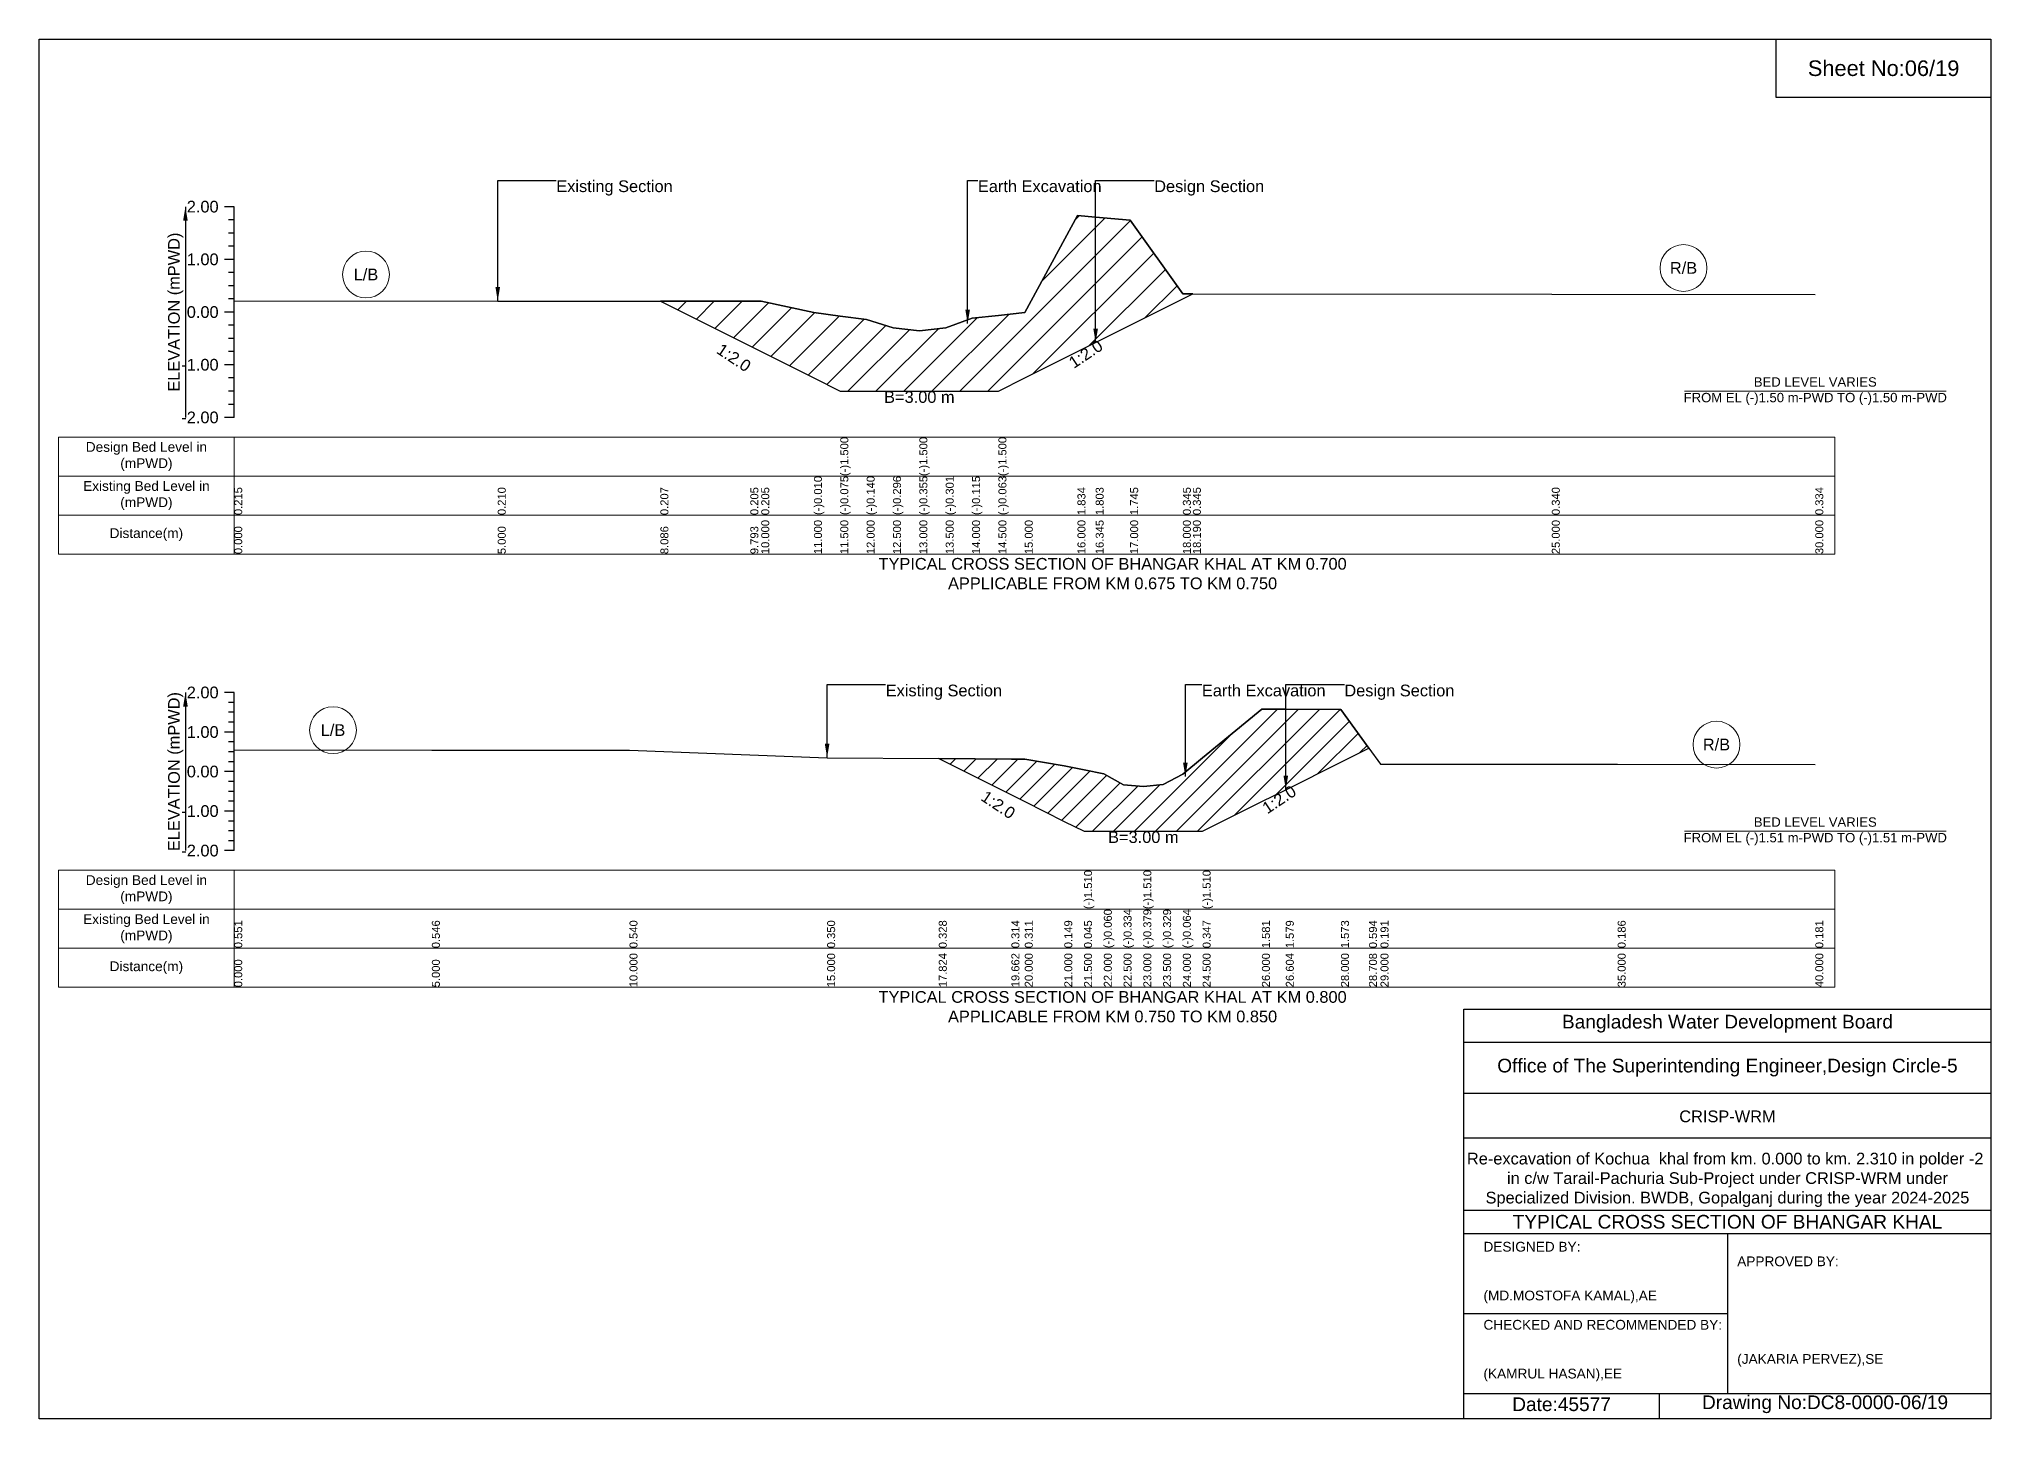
# Model space of a CAD drawing. Header units: inches. Extents: x 91000 to 288000, y -5656 to 0.
# Drawn here: x 150000 to 158000, y -5656 to 0 of the extents above; entities that cross this region are included whole.
import ezdxf

# ---------------------------------------------------------------- set-up
doc = ezdxf.new("R2010")
doc.units = ezdxf.units.IN
doc.header["$LTSCALE"] = 7
doc.header["$MEASUREMENT"] = 0
for name, color, linetype, lineweight in [('Cross section Data Border', 7, 'Continuous', 9), ('Cross Section Labels', 7, 'Continuous', 9), ('Existing_Bed_Level for Xsection', 7, 'Continuous', 25)]:
    doc.layers.add(name, color=color, linetype=linetype, lineweight=lineweight)
doc.styles.get("Standard").update_dxf_attribs({"font": 'arial.ttf'})
doc.dimstyles.get("Standard").update_dxf_attribs({"dimtxt": 0.18, "dimasz": 0.18, "dimexe": 0.18, "dimexo": 0.0625, "dimgap": 0.09, "dimtad": 0, "dimtih": 1, "dimtoh": 1, "dimdec": 4, "dimzin": 0, "dimdsep": 46, "dimtxsty": 'Standard', "dimcen": 0.09, "dimadec": 0, "dimazin": 0, "dimtfac": 1, "dimtdec": 4, "dimtofl": 0, "dimtmove": 0, "dimatfit": 3, "dimfxl": 1, "dimtolj": 1, "dimtzin": 0, "dimarcsym": 0})

msp = doc.modelspace()

# ---------------------------------------------------------------- hatches: boundary and pattern name
at = {"layer": 'Existing_Bed_Level for Xsection'}
h = msp.add_hatch(dxfattribs=at)
h.set_pattern_fill('ANSI31', color=256, scale=648, style=0)
h.paths.add_polyline_path([(152546.6, -1074.6), (152915.3, -1259), (152960, -1281.3), (153176, -1389.3), (153284, -1443.3), (153392, -1443.3), (153500, -1443.3), (153608, -1443.3), (153716, -1443.3), (153824, -1443.3), (153932, -1443.3), (154040, -1389.3), (154256, -1281.3), (154330.5, -1244.1), (154472, -1173.3), (154688, -1065.3), (154729, -1044.8), (154688, -1044.8), (154472, -742.4), (154330.5, -729.8), (154256, -723.2), (154040, -1121.5), (153932, -1132.8), (153824, -1144.2), (153716, -1184.3), (153608, -1196), (153500, -1183.3), (153392, -1149.6), (153284, -1135.5), (153176, -1121.5), (152960, -1075), (152915.3, -1075)])
h = msp.add_hatch(dxfattribs=at)
h.set_pattern_fill('ANSI31', color=256, scale=486, style=0)
h.paths.add_polyline_path([(153687.5, -2949.5), (153985.2, -3098.3), (154040, -3125.7), (154202, -3206.7), (154283, -3247.2), (154364, -3247.2), (154445, -3247.2), (154526, -3247.2), (154607, -3247.2), (154688, -3247.2), (154769, -3247.2), (155012, -3125.7), (155109.9, -3076.8), (155336, -2963.7), (155450.7, -2906.4), (155336, -2747.8), (155109.9, -2746.9), (155012, -2746.5), (154769, -2946.3), (154688, -3013), (154607, -3055.9), (154526, -3064), (154445, -3056.7), (154364, -3012.3), (154283, -2995.4), (154202, -2978.5), (154040, -2952.2), (153985.2, -2951.8)])

# ---------------------------------------------------------------- linework, layer by layer
for points in [[(150000, 0), (158000, 0), (158000, -5656), (150000, -5656)], [(157120, 0), (158000, 0), (158000, -240), (157120, -240)]]:
    msp.add_lwpolyline(points, close=True)
for points in [[(155840, -5656), (155840, -3976), (158000, -3976)], [(155840, -4112), (158000, -4112)], [(155840, -4320), (158000, -4320)], [(155840, -4504), (158000, -4504)], [(155840, -4800), (158000, -4800)], [(155840, -4896), (158000, -4896)], [(156920, -4896), (156920, -5552)], [(155840, -5224), (156920, -5224)], [(155840, -5552), (158000, -5552)], [(156640, -5552), (156640, -5656)]]:
    msp.add_lwpolyline(points)
at = {"layer": 'Cross section Data Border'}
for points in [[(150080, -1631.3), (157360, -1631.3), (157360, -2111.3), (150080, -2111.3)], [(150080, -3406.6), (157360, -3406.6), (157360, -3886.6), (150080, -3886.6)]]:
    msp.add_lwpolyline(points, close=True, dxfattribs=at)
for points in [[(150800, -1631.3), (150800, -2111.3)], [(150080, -1791.3), (157360, -1791.3)], [(150080, -1951.3), (157360, -1951.3)], [(150800, -3406.6), (150800, -3886.6)], [(150080, -3566.6), (157360, -3566.6)], [(150080, -3726.6), (157360, -3726.6)]]:
    msp.add_lwpolyline(points, dxfattribs=at)
at = {"layer": 'Cross Section Labels'}
for points in [[(156744.2, -1443.3), (157815.8, -1443.3)], [(156744.2, -3247.2), (157815.8, -3247.2)]]:
    msp.add_lwpolyline(points, dxfattribs=at)
for centre in [(151340, -965.4), (156740, -938.5), (151205, -2832.7), (156875, -2891.9)]:
    msp.add_circle(centre, 96, dxfattribs=at)
at = {"layer": 'Existing_Bed_Level for Xsection'}
for points in [[(150800, -687.3), (150760, -687.3)], [(150800, -1551.3), (150800, -1335.3), (150800, -1119.3), (150800, -903.3), (150800, -687.3)], [(150800, -741.3), (150776, -741.3)], [(150800, -795.3), (150776, -795.3)], [(150800, -1072.9), (151880, -1074), (152546.6, -1074.6), (152915.3, -1075), (152960, -1075), (153176, -1121.5), (153284, -1135.5), (153284, -1135.5), (153392, -1149.6), (153500, -1183.3), (153608, -1196), (153608, -1196), (153716, -1184.3), (153824, -1144.2), (153932, -1132.8), (153932, -1132.8), (154040, -1121.5), (154256, -723.2), (154330.5, -729.8), (154472, -742.4), (154688, -1044.8), (154729, -1044.8), (156200, -1045.9), (157280, -1047.2)], [(150800, -849.3), (150776, -849.3)], [(150800, -903.3), (150760, -903.3)], [(150800, -957.3), (150776, -957.3)], [(150800, -1011.3), (150776, -1011.3)], [(150800, -1119.3), (150760, -1119.3)], [(150800, -1065.3), (150776, -1065.3)], [(150800, -1173.3), (150776, -1173.3)], [(150800, -1227.3), (150776, -1227.3)], [(150800, -1335.3), (150760, -1335.3)], [(150800, -1281.3), (150776, -1281.3)], [(150800, -1389.3), (150776, -1389.3)], [(150800, -1443.3), (150776, -1443.3)], [(150800, -1497.3), (150776, -1497.3)], [(150800, -1551.3), (150760, -1551.3)], [(150800, -2678.6), (150760, -2678.6)], [(150800, -2719.1), (150776, -2719.1)], [(150800, -3326.6), (150800, -3164.6), (150800, -3002.6), (150800, -2840.6), (150800, -2678.6)], [(150800, -2759.6), (150776, -2759.6)], [(150800, -2913.3), (151610, -2914.2), (152420, -2915.1), (153230, -2945.9), (153687.5, -2949.5), (153985.2, -2951.8), (154040, -2952.2), (154202, -2978.5), (154283, -2995.4), (154283, -2995.4), (154364, -3012.3), (154445, -3056.7), (154526, -3064), (154526, -3064), (154607, -3055.9), (154688, -3013), (154769, -2946.3), (154769, -2946.3), (155012, -2746.5), (155109.9, -2746.9), (155336, -2747.8), (155450.7, -2906.4), (155498, -2971.7), (156470, -2972.5), (157280, -2973.3)], [(150800, -2840.6), (150760, -2840.6)], [(150800, -2800.1), (150776, -2800.1)], [(150800, -2881.1), (150776, -2881.1)], [(150800, -2921.6), (150776, -2921.6)], [(150800, -3002.6), (150760, -3002.6)], [(150800, -2962.1), (150776, -2962.1)], [(150800, -3043.1), (150776, -3043.1)], [(150800, -3083.6), (150776, -3083.6)], [(150800, -3164.6), (150760, -3164.6)], [(150800, -3124.1), (150776, -3124.1)], [(150800, -3205.1), (150776, -3205.1)], [(150800, -3245.6), (150776, -3245.6)], [(150800, -3326.6), (150760, -3326.6)], [(150800, -3286.1), (150776, -3286.1)]]:
    msp.add_lwpolyline(points, dxfattribs=at)
for points in [[(152546.6, -1074.6), (152915.3, -1259), (152960, -1281.3), (153176, -1389.3), (153284, -1443.3), (153284, -1443.3), (153392, -1443.3), (153500, -1443.3), (153608, -1443.3), (153608, -1443.3), (153716, -1443.3), (153824, -1443.3), (153932, -1443.3), (153932, -1443.3), (154040, -1389.3), (154256, -1281.3), (154330.5, -1244.1), (154472, -1173.3), (154688, -1065.3), (154729, -1044.8), (154688, -1044.8), (154472, -742.4), (154330.5, -729.8), (154256, -723.2), (154040, -1121.5), (153932, -1132.8), (153932, -1132.8), (153824, -1144.2), (153716, -1184.3), (153608, -1196), (153608, -1196), (153500, -1183.3), (153392, -1149.6), (153284, -1135.5), (153284, -1135.5), (153176, -1121.5), (152960, -1075), (152915.3, -1075)], [(153687.5, -2949.5), (153687.5, -2949.5), (153985.2, -3098.3), (154040, -3125.7), (154202, -3206.7), (154283, -3247.2), (154283, -3247.2), (154364, -3247.2), (154445, -3247.2), (154526, -3247.2), (154526, -3247.2), (154607, -3247.2), (154688, -3247.2), (154769, -3247.2), (154769, -3247.2), (155012, -3125.7), (155109.9, -3076.8), (155336, -2963.7), (155450.7, -2906.4), (155450.7, -2906.4), (155450.7, -2906.4), (155336, -2747.8), (155109.9, -2746.9), (155012, -2746.5), (154769, -2946.3), (154769, -2946.3), (154688, -3013), (154607, -3055.9), (154526, -3064), (154526, -3064), (154445, -3056.7), (154364, -3012.3), (154283, -2995.4), (154283, -2995.4), (154202, -2978.5), (154040, -2952.2), (153985.2, -2951.8), (153687.5, -2949.5)]]:
    msp.add_lwpolyline(points, close=True, dxfattribs=at)

# ---------------------------------------------------------------- texts
at = {"attachment_point": 5}
for s, insert, char_height in [('Sheet No:06/19', (157560, -120), 64), ('Bangladesh Water Development Board', (156920, -4036), 56), ('Office of The Superintending Engineer,Design Circle-5', (156920, -4216), 56)]:
    msp.add_mtext(s, dxfattribs=dict(at, insert=insert, char_height=char_height))
for s, insert, char_height, width, attachment_point in [('CRISP-WRM', (156920, -4416), 48, 2240, 5), ('Re-excavation of Kochua  khal from km. 0.000 to km. 2.310 in polder -2  in c/w Tarail-Pachuria Sub-Project under CRISP-WRM under Specialized Division. BWDB, Gopalganj during the year 2024-2025', (156920, -4676), 48, 2160, 5), ('TYPICAL CROSS SECTION OF BHANGAR KHAL', (156920, -4848), 56, 2240, 5), ('DESIGNED BY:^J^J^J(MD.MOSTOFA KAMAL),AE', (155920, -5056), 40, 1120, 4), ('APPROVED BY:^J^J^J^J^J^J(JAKARIA PERVEZ),SE', (156960, -5216), 40, 1120, 4), ('CHECKED AND RECOMMENDED BY:^J^J^J(KAMRUL HASAN),EE', (155920, -5376), 40, 1120, 4), ('Date:45577', (156240, -5596), 56, 1120, 5), ('Drawing No:DC8-0000-06/19', (157320, -5596), 56, 1760, 5)]:
    msp.add_mtext(s, dxfattribs=dict(insert=insert, char_height=char_height, width=width, attachment_point=attachment_point))
at = {"layer": 'Cross section Data Border', "char_height": 40, "width": 640, "attachment_point": 5}
for s, insert in [('Design Bed Level in (mPWD)', (150440, -1711.3)), ('Existing Bed Level in (mPWD)', (150440, -1871.3)), ('Distance(m)', (150440, -2031.3)), ('Design Bed Level in (mPWD)', (150440, -3486.6)), ('Existing Bed Level in (mPWD)', (150440, -3646.6)), ('Distance(m)', (150440, -3806.6))]:
    msp.add_mtext(s, dxfattribs=dict(at, insert=insert))
at = {"layer": 'Cross Section Labels'}
for s, insert, char_height, attachment_point in [('Existing Section', (152120, -579.3), 48, 1), ('Earth Excavation', (153848, -579.3), 48, 1), ('Design Section', (154570.5, -579.3), 48, 1), ('L/B', (151340, -965.4), 48, 5), ('R/B', (156740, -938.5), 48, 5), ('BED LEVEL VARIES ^JFROM EL (-)1.50 m-PWD TO (-)1.50 m-PWD', (157280, -1443.3), 38.4, 5), ('B=3.00 m', (153608, -1443.3), 48, 2), ('TYPICAL CROSS SECTION OF BHANGAR KHAL AT KM 0.700^JAPPLICABLE FROM KM 0.675 TO KM 0.750', (154400, -2191.3), 48, 5), ('Existing Section', (153470, -2646.2), 48, 1), ('Earth Excavation', (154766, -2646.2), 48, 1), ('Design Section', (155349.9, -2646.2), 48, 1), ('L/B', (151205, -2832.7), 48, 5), ('R/B', (156875, -2891.9), 48, 5), ('BED LEVEL VARIES ^JFROM EL (-)1.51 m-PWD TO (-)1.51 m-PWD', (157280, -3247.2), 38.4, 5), ('B=3.00 m', (154526, -3247.2), 48, 2), ('TYPICAL CROSS SECTION OF BHANGAR KHAL AT KM 0.800^JAPPLICABLE FROM KM 0.750 TO KM 0.850', (154400, -3966.6), 48, 5)]:
    msp.add_mtext(s, dxfattribs=dict(at, insert=insert, char_height=char_height, attachment_point=attachment_point))
at = {"layer": 'Cross Section Labels', "char_height": 48, "attachment_point": 2}
for insert, rotation in [((152861.3, -1286), 326.30993), ((154276.5, -1271.1), 33.69007), ((153944.7, -3118.6), 326.30993), ((155069.4, -3097), 33.69007)]:
    msp.add_mtext('1:2.0', dxfattribs=dict(at, insert=insert, rotation=rotation))
at = {"layer": 'Existing_Bed_Level for Xsection', "char_height": 48, "attachment_point": 6}
for s, insert in [('2.00', (150736, -687.3)), ('1.00', (150736, -903.3)), ('0.00', (150736, -1119.3)), ('-1.00', (150736, -1335.3)), ('-2.00', (150736, -1551.3)), ('2.00', (150736, -2678.6)), ('1.00', (150736, -2840.6)), ('0.00', (150736, -3002.6)), ('-1.00', (150736, -3164.6)), ('-2.00', (150736, -3326.6))]:
    msp.add_mtext(s, dxfattribs=dict(at, insert=insert))
at = {"layer": 'Existing_Bed_Level for Xsection', "rotation": 90}
for s, insert, char_height, attachment_point in [('ELEVATION (mPWD)', (150560, -1119.3), 48, 5), ('(-)1.500', (153284, -1791.3), 32.8, 1), ('(-)1.500', (153608, -1791.3), 32.8, 1), ('(-)1.500', (153932, -1791.3), 32.8, 1), ('0.215', (150800, -1951.3), 32.8, 1), ('0.210', (151880, -1951.3), 32.8, 1), ('0.207', (152546.6, -1951.3), 32.8, 1), ('0.205', (152915.3, -1951.3), 32.8, 1), ('0.205', (152960, -1951.3), 32.8, 1), ('(-)0.010', (153176, -1951.3), 32.8, 1), ('(-)0.075', (153284, -1951.3), 32.8, 1), ('(-)0.140', (153392, -1951.3), 32.8, 1), ('(-)0.296', (153500, -1951.3), 32.8, 1), ('(-)0.355', (153608, -1951.3), 32.8, 1), ('(-)0.301', (153716, -1951.3), 32.8, 1), ('(-)0.115', (153824, -1951.3), 32.8, 1), ('(-)0.063', (153932, -1951.3), 32.8, 1), ('1.834', (154256, -1951.3), 32.8, 1), ('1.803', (154330.5, -1951.3), 32.8, 1), ('1.745', (154472, -1951.3), 32.8, 1), ('0.345', (154688, -1951.3), 32.8, 1), ('0.345', (154729, -1951.3), 32.8, 1), ('0.340', (156200, -1951.3), 32.8, 1), ('0.334', (157280, -1951.3), 32.8, 1), ('0.000', (150800, -2111.3), 32.8, 1), ('5.000', (151880, -2111.3), 32.8, 1), ('8.086', (152546.6, -2111.3), 32.8, 1), ('9.793', (152915.3, -2111.3), 32.8, 1), ('10.000', (152960, -2111.3), 32.8, 1), ('11.000', (153176, -2111.3), 32.8, 1), ('11.500', (153284, -2111.3), 32.8, 1), ('12.000', (153392, -2111.3), 32.8, 1), ('12.500', (153500, -2111.3), 32.8, 1), ('13.000', (153608, -2111.3), 32.8, 1), ('13.500', (153716, -2111.3), 32.8, 1), ('14.000', (153824, -2111.3), 32.8, 1), ('14.500', (153932, -2111.3), 32.8, 1), ('15.000', (154040, -2111.3), 32.8, 1), ('16.000', (154256, -2111.3), 32.8, 1), ('16.345', (154330.5, -2111.3), 32.8, 1), ('17.000', (154472, -2111.3), 32.8, 1), ('18.000', (154688, -2111.3), 32.8, 1), ('18.190', (154729, -2111.3), 32.8, 1), ('25.000', (156200, -2111.3), 32.8, 1), ('30.000', (157280, -2111.3), 32.8, 1), ('ELEVATION (mPWD)', (150560, -3002.6), 48, 5), ('(-)1.510', (154283, -3566.6), 32.8, 1), ('(-)1.510', (154526, -3566.6), 32.8, 1), ('(-)1.510', (154769, -3566.6), 32.8, 1), ('(-)0.060', (154364, -3726.6), 32.8, 1), ('(-)0.334', (154445, -3726.6), 32.8, 1), ('(-)0.379', (154526, -3726.6), 32.8, 1), ('(-)0.329', (154607, -3726.6), 32.8, 1), ('(-)0.064', (154688, -3726.6), 32.8, 1), ('0.551', (150800, -3726.6), 32.8, 1), ('0.546', (151610, -3726.6), 32.8, 1), ('0.540', (152420, -3726.6), 32.8, 1), ('0.350', (153230, -3726.6), 32.8, 1), ('0.328', (153687.5, -3726.6), 32.8, 1), ('0.314', (153985.2, -3726.6), 32.8, 1), ('0.311', (154040, -3726.6), 32.8, 1), ('0.149', (154202, -3726.6), 32.8, 1), ('0.045', (154283, -3726.6), 32.8, 1), ('0.347', (154769, -3726.6), 32.8, 1), ('1.581', (155012, -3726.6), 32.8, 1), ('1.579', (155109.9, -3726.6), 32.8, 1), ('1.573', (155336, -3726.6), 32.8, 1), ('0.594', (155450.7, -3726.6), 32.8, 1), ('0.191', (155498, -3726.6), 32.8, 1), ('0.186', (156470, -3726.6), 32.8, 1), ('0.181', (157280, -3726.6), 32.8, 1), ('10.000', (152420, -3886.6), 32.8, 1), ('15.000', (153230, -3886.6), 32.8, 1), ('17.824', (153687.5, -3886.6), 32.8, 1), ('19.662', (153985.2, -3886.6), 32.8, 1), ('20.000', (154040, -3886.6), 32.8, 1), ('21.000', (154202, -3886.6), 32.8, 1), ('21.500', (154283, -3886.6), 32.8, 1), ('22.000', (154364, -3886.6), 32.8, 1), ('22.500', (154445, -3886.6), 32.8, 1), ('23.000', (154526, -3886.6), 32.8, 1), ('23.500', (154607, -3886.6), 32.8, 1), ('24.000', (154688, -3886.6), 32.8, 1), ('24.500', (154769, -3886.6), 32.8, 1), ('26.000', (155012, -3886.6), 32.8, 1), ('26.604', (155109.9, -3886.6), 32.8, 1), ('28.000', (155336, -3886.6), 32.8, 1), ('28.708', (155450.7, -3886.6), 32.8, 1), ('29.000', (155498, -3886.6), 32.8, 1), ('35.000', (156470, -3886.6), 32.8, 1), ('40.000', (157280, -3886.6), 32.8, 1), ('0.000', (150800, -3886.6), 32.8, 1), ('5.000', (151610, -3886.6), 32.8, 1)]:
    msp.add_mtext(s, dxfattribs=dict(at, insert=insert, char_height=char_height, attachment_point=attachment_point))

# ---------------------------------------------------------------- leaders
at = {"layer": 'Cross Section Labels', "annotation_type": 0, "has_hookline": 1, "hookline_direction": 0}
for points, text_width in [([(151880, -1074), (151880, -579.3), (152119.9, -579.3)], 467.2), ([(153805.9, -1166.3), (153805.9, -579.3), (153847.9, -579.3)], 497), ([(154330.5, -1244.1), (154330.5, -579.3), (154570.4, -579.3)], 441.2), ([(153230, -2945.9), (153230, -2646.2), (153469.9, -2646.2)], 467.2), ([(154698.2, -3023.2), (154698.2, -2646.2), (154765.9, -2646.2)], 497), ([(155109.9, -3076.8), (155109.9, -2646.2), (155349.8, -2646.2)], 441.2)]:
    msp.add_leader(points, dimstyle='Standard', override={"dimasz": 57.6}, dxfattribs=dict(at, text_width=text_width))
at = {"layer": 'Existing_Bed_Level for Xsection'}
for points in [[(150600, -687.3), (150600, -1551.3)], [(150600, -2678.6), (150600, -3326.6)]]:
    msp.add_leader(points, dimstyle='Standard', override={"dimasz": 57.6}, dxfattribs=at)

doc.saveas('drawing.dxf')
